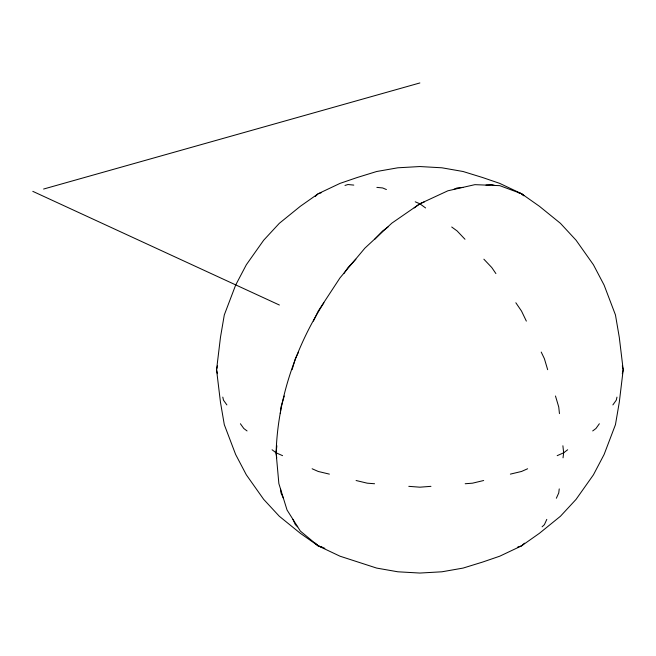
<?xml version="1.0" encoding="UTF-8"?>
<svg xmlns="http://www.w3.org/2000/svg" width="656" height="656" viewBox="0 0 656 656"><rect width="100%" height="100%" fill="white"/><g stroke="black" fill="none" stroke-linecap="round" stroke-linejoin="round"><path stroke-width="0.98" d="M276.857 445.768L276.102 452.804L278.866 483.595L287.049 510.015L300.333 531.048L318.217 545.882L340.005 556.198L376.651 568.08L397.839 571.794L419.873 573.049L441.914 571.794L463.103 568.08L482.636 562.061L499.749 556.198L521.536 545.882L539.421 533.303L560.445 516.256L576.066 499.38L593.426 474.829L604.11 454.485L615.459 424.645L619.297 402.185L623.2 369.795L619.297 337.405L615.459 314.946L604.11 285.106L593.426 264.762L576.066 240.211L560.445 223.335L539.421 206.287L521.536 193.717L499.749 183.393L482.636 177.538L463.103 171.511L441.914 167.797L419.873 166.542L397.839 167.797L376.651 171.511L357.118 177.538L340.005 183.393L318.217 193.717L300.333 206.287L279.308 223.335L263.687 240.211L246.328 264.762L235.643 285.106L224.295 314.946L220.457 337.405L216.554 369.795L220.457 402.185L224.295 424.645L235.643 454.485L246.328 474.829L263.687 499.38L279.308 516.256L300.333 533.303L318.217 545.882L324.843 548.334M280.301 413.624L281.006 407.007L284.278 395.994M559.24 488.9L558.748 492.943L556.345 498.248M563.037 457.814L563.652 452.804L562.897 445.768M217.448 365.892L216.554 369.795L217.448 373.699M616.968 397.118L616.271 400.176L612.876 404.916M622.306 373.699L623.2 369.795L622.306 365.892M292.092 369.681L295.364 358.676L298.537 352.067M546.792 519.38L544.39 524.685L542.086 526.817M313.404 321.112L318.217 311.1L340.005 277.873L364.859 248.181L391.829 223.163L419.873 203.778L447.925 190.781L474.895 184.656L499.749 185.648L521.536 193.717L523.873 195.644M323.916 302.76C295.421 347.434 277.693 399.635 276.102 452.804L276.717 457.814M343.859 273.577L347.992 267.525L355.888 259.186M599.354 423.751L595.96 428.491L592.704 430.935M374.765 239.26L382.669 230.92L388.04 227.001M315.282 196.439L318.217 193.717L321.087 192.823M524.472 543.16L521.536 545.882L517.715 547.063M567.686 449.762L563.652 452.804L557.182 455.666M414.166 207.952L419.873 203.778L424.522 201.802M527.621 468.761L521.536 471.459L510.368 474.124M453.345 189.551L457.084 187.952L462.89 187.378M344.99 185.443L347.992 184.525L353.789 185.099M43.599 189.043L419.873 82.951M483.669 480.512L472.5 483.185L465.194 483.743M485.965 185.099L491.762 184.525L494.755 185.443M430.951 486.342L419.873 487.187L408.803 486.342M374.56 483.743L367.253 483.185L356.085 480.512M376.864 187.378L382.669 187.952L386.409 189.551M329.386 474.124L318.217 471.459L312.133 468.761M518.666 192.823L521.536 193.717L523.742 195.759M322.039 547.063L318.217 545.882L315.282 543.16M415.232 201.802L419.873 203.778L425.588 207.952M282.572 455.666L276.102 452.804L272.068 449.762M32.8 191.347L279.374 305.024M451.713 227.001L457.084 230.92L464.989 239.26M247.05 430.935L243.794 428.491L240.399 423.751M297.668 526.817L295.364 524.685L292.961 519.38M483.866 259.186L491.762 267.525L495.895 273.577M226.878 404.916L223.483 400.176L222.786 397.118M515.837 302.76L521.536 311.1L526.35 321.112M541.216 352.067L544.39 358.676L547.662 369.681M283.408 498.248L281.006 492.943L280.514 488.9M555.476 395.994L558.748 407.007L559.453 413.624"/></g></svg>
